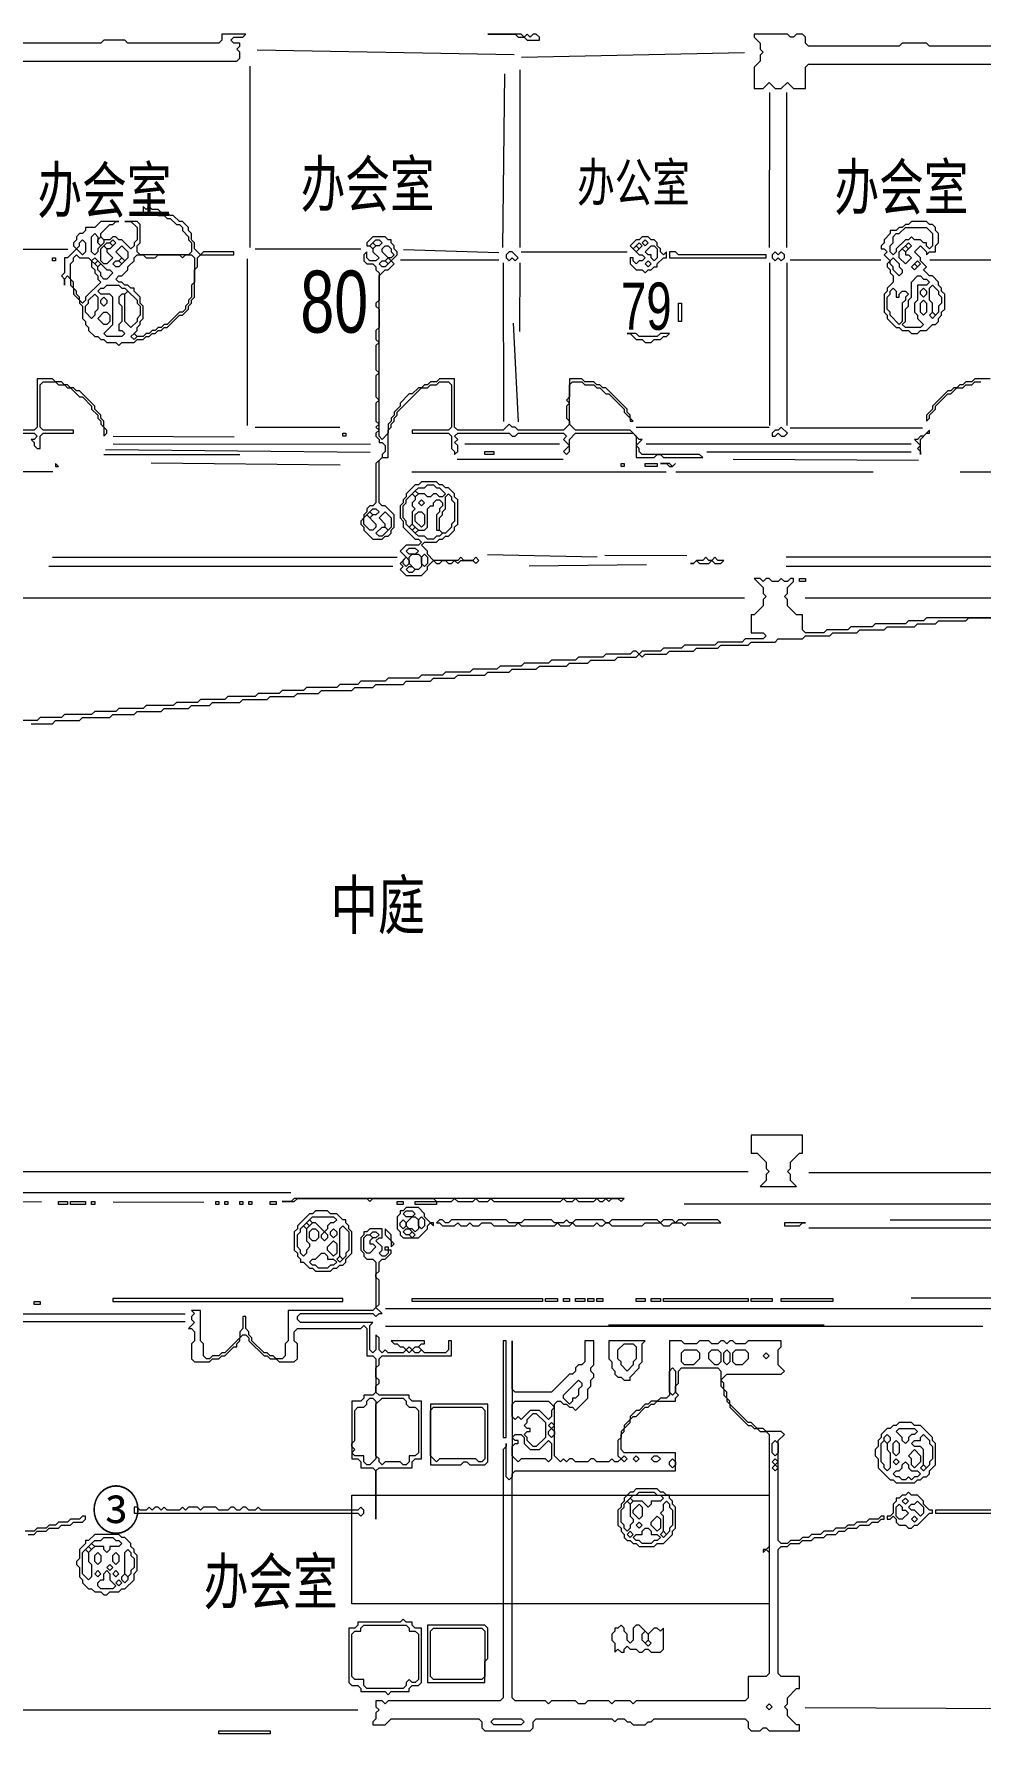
# Model space of a CAD drawing. Extents: x 10 to 1968, y 11 to 1392.
# Drawn here: x 852 to 1165, y 485 to 1047 of the extents above; entities that cross this region are included whole.
import ezdxf

# ---------------------------------------------------------------- set-up
doc = ezdxf.new("R2010")
doc.units = 0
for name, color, linetype, lineweight in [('OCR_TEXT', 6, 'Continuous', 0), ('SIGNATURE_OVERLAY', 6, 'Continuous', 0), ('TEXT_FALLBACK_OUTLINE', 2, 'Continuous', 0), ('TRACE_CURVE', 6, 'Continuous', 0), ('TRACE_STRAIGHT', 5, 'Continuous', 0), ('TRACE_TEXT_SYMBOL', 6, 'Continuous', 0)]:
    doc.layers.add(name, color=color, linetype=linetype, lineweight=lineweight)
doc.styles.add('wqy-unicode', font='wqy-unicode.lff')
picture_1 = doc.add_image_def('image1.png', size_in_pixel=(138, 36))

msp = doc.modelspace()

# ---------------------------------------------------------------- linework, layer by layer
at = {"layer": 'TEXT_FALLBACK_OUTLINE', "color": 2}
for points in [[(1053, 980), (1052, 979), (1051, 979), (1049, 977), (1052, 974), (1053, 974), (1054, 973), (1053, 972), (1052, 972), (1051, 971), (1050, 972), (1050, 973), (1049, 973), (1049, 971), (1051, 969), (1053, 969), (1054, 968), (1055, 969), (1056, 969), (1057, 970), (1058, 970), (1058, 971), (1060, 973), (1061, 973), (1061, 975), (1060, 974), (1059, 975), (1059, 976), (1058, 977), (1058, 978), (1057, 979), (1056, 979), (1055, 980)], [(1051, 977), (1052, 978), (1053, 977), (1052, 976)], [(1053, 978), (1054, 979), (1055, 978), (1054, 977)], [(1050, 976), (1051, 977), (1052, 976), (1051, 975)], [(1056, 977), (1057, 977), (1058, 976), (1058, 973), (1057, 972), (1056, 973), (1056, 974), (1055, 974), (1054, 975)], [(1054, 971), (1055, 972), (1056, 971), (1055, 970)], [(972, 661), (974, 661), (974, 660), (972, 660)], [(975, 659), (974, 658), (973, 658), (973, 657), (972, 656), (972, 652), (973, 651), (973, 650), (974, 649), (979, 649), (982, 652), (982, 653), (983, 654), (984, 653), (984, 654), (983, 654), (981, 656), (981, 657), (979, 659)], [(974, 657), (975, 658), (977, 658), (978, 657), (977, 656), (975, 656)], [(978, 661), (985, 661), (985, 660), (978, 660)], [(968, 652), (968, 650), (970, 648), (970, 646), (971, 647), (970, 648), (970, 650)], [(973, 654), (974, 655), (975, 654), (975, 653), (974, 652), (973, 653)], [(974, 651), (975, 652), (976, 652), (977, 651), (976, 650), (975, 650)], [(977, 656), (978, 656), (979, 655), (979, 652), (978, 651), (977, 652), (976, 652), (975, 653), (975, 654)], [(979, 655), (980, 656), (981, 655), (981, 653), (980, 652), (979, 653)], [(976, 650), (977, 651), (978, 650), (977, 649)], [(968, 646), (969, 646), (969, 645), (968, 645)], [(1141, 565), (1140, 564), (1139, 564), (1138, 563), (1137, 563), (1137, 562), (1136, 561), (1136, 558), (1135, 557), (1134, 557), (1134, 556), (1135, 556), (1136, 557), (1137, 556), (1137, 555), (1138, 554), (1140, 554), (1141, 553), (1142, 553), (1143, 554), (1144, 554), (1148, 558), (1149, 558), (1149, 559), (1148, 559), (1146, 561), (1146, 562), (1144, 564), (1142, 564)], [(1139, 562), (1140, 563), (1141, 562), (1140, 561)], [(1143, 561), (1144, 562), (1146, 560), (1146, 558), (1145, 557), (1143, 559), (1142, 559), (1141, 560), (1142, 561)], [(1137, 560), (1138, 561), (1139, 560), (1139, 559), (1140, 559), (1141, 558), (1139, 556), (1138, 556), (1137, 557)], [(1142, 556), (1143, 557), (1144, 556), (1143, 555)]]:
    msp.add_lwpolyline(points, close=True, dxfattribs=at)
at = {"layer": 'TRACE_CURVE', "color": 6}
for points in [[(844, 1038), (919, 1038), (920, 1039), (920, 1041), (919, 1042), (920, 1043), (920, 1044), (918, 1044), (917, 1045), (918, 1046), (921, 1046), (922, 1047), (914, 1047), (914, 1045), (913, 1044), (883, 1044), (882, 1045), (875, 1045), (874, 1044), (845, 1044)], [(964, 980), (962, 978), (962, 977), (963, 977), (964, 976), (964, 975), (966, 973), (965, 972), (963, 972), (962, 973), (962, 975), (961, 974), (961, 972), (962, 971), (964, 971), (965, 970), (965, 969), (966, 968), (966, 959), (965, 958), (965, 957), (966, 956), (966, 950), (965, 949), (965, 946), (966, 945), (965, 944), (965, 936), (966, 935), (965, 934), (965, 927), (966, 926), (965, 925), (965, 919), (966, 918), (965, 917), (966, 916), (965, 915), (965, 914), (966, 913), (966, 912), (967, 912), (968, 911), (968, 909), (967, 908), (967, 907), (965, 905), (965, 892), (964, 891), (963, 891), (962, 890), (962, 889), (961, 888), (961, 887), (960, 886), (960, 885), (961, 884), (961, 883), (964, 880), (967, 880), (968, 881), (969, 881), (970, 882), (970, 883)], [(969, 918), (969, 915), (967, 913), (966, 914), (966, 967), (968, 969), (969, 969), (971, 971), (970, 972), (972, 974), (972, 975), (971, 976), (971, 977), (970, 978), (970, 979), (969, 979), (968, 980), (964, 980)], [(874, 921), (872, 923), (872, 924), (867, 929), (866, 929), (865, 930), (864, 930), (863, 931), (862, 931), (861, 932), (859, 932), (858, 933), (853, 933), (853, 917), (852, 916), (837, 916)], [(1051, 911), (1053, 913), (1052, 913), (1049, 916), (1031, 916), (1029, 918), (1029, 931), (1030, 932), (1033, 932), (1034, 931), (1037, 931), (1038, 930), (1039, 930), (1041, 928), (1042, 928), (1047, 923), (1047, 922), (1049, 920), (1049, 919), (1050, 919), (1049, 920), (1049, 921), (1048, 922), (1048, 923), (1041, 930), (1040, 930), (1039, 931), (1038, 931), (1037, 932), (1034, 932), (1033, 933), (1029, 933), (1029, 927), (1028, 926), (1029, 925), (1028, 924), (1028, 920), (1029, 919), (1029, 918), (1027, 916), (1012, 916), (1011, 917), (1010, 917), (1009, 918), (1007, 916), (992, 916), (991, 917), (991, 933), (986, 933), (985, 932), (983, 932), (982, 931), (981, 931), (980, 930), (979, 930), (977, 928), (976, 928), (973, 925), (973, 924), (971, 922), (971, 921), (970, 920), (970, 919), (969, 918)], [(817, 915), (852, 915), (853, 914), (852, 913), (851, 913), (852, 912), (852, 911), (853, 910), (854, 910), (854, 914), (855, 915), (865, 915), (865, 916), (855, 916), (854, 917), (854, 931), (855, 932), (859, 932), (860, 931), (862, 931), (863, 930), (864, 930), (867, 927), (868, 927), (871, 924), (871, 923), (873, 921), (873, 920), (874, 919), (874, 918), (875, 917), (875, 914), (876, 915), (876, 916), (875, 917), (875, 919), (874, 920), (874, 921)], [(970, 883), (971, 884), (971, 888), (968, 891), (967, 891), (966, 892), (966, 906), (967, 907), (969, 907), (969, 916), (970, 917), (970, 918), (971, 919), (971, 920), (972, 921), (972, 922), (980, 930), (982, 930), (983, 931), (985, 931), (986, 932), (989, 932), (990, 931), (990, 917), (989, 916), (977, 916), (977, 915), (989, 915), (990, 914), (990, 910), (991, 909), (991, 908), (992, 909), (992, 911), (991, 912), (992, 913), (991, 914), (992, 915), (1009, 915), (1010, 914), (1011, 914), (1012, 915), (1027, 915), (1028, 914), (1027, 913), (1029, 911), (1027, 909), (1028, 908), (1029, 909), (1029, 913), (1031, 915), (1050, 915), (1051, 914), (1051, 907), (1057, 907), (1058, 908), (1059, 908), (1060, 907), (1073, 907), (1072, 908), (1053, 908), (1052, 909), (1052, 910), (1051, 911)], [(1090, 867), (1093, 864), (1093, 862), (1094, 861), (1093, 860), (1093, 858), (1090, 855), (1089, 855), (1089, 849), (1093, 849), (1094, 848), (1093, 847), (1087, 847), (1086, 846), (1078, 846), (1077, 845), (1067, 845), (1066, 844), (1060, 844), (1059, 843), (1053, 843), (1052, 842), (1051, 843), (1050, 843), (1049, 842), (1041, 842), (1040, 841), (1032, 841), (1031, 840), (1023, 840), (1022, 839), (1014, 839), (1013, 838), (1006, 838), (1005, 837), (997, 837), (996, 836), (988, 836), (987, 835), (980, 835), (979, 834), (969, 834), (968, 833), (960, 833), (959, 832), (953, 832), (952, 831), (942, 831), (941, 830), (934, 830), (933, 829), (926, 829), (925, 828), (916, 828), (915, 827), (907, 827), (906, 826), (899, 826), (898, 825), (889, 825), (888, 824), (880, 824), (879, 823), (872, 823)], [(1113, 849), (1107, 849), (1106, 850), (1106, 855), (1104, 855), (1101, 858), (1101, 860), (1100, 861), (1101, 862), (1101, 864), (1103, 866), (1103, 867), (1102, 867), (1101, 866), (1100, 866), (1099, 867), (1098, 866), (1096, 866), (1095, 867), (1094, 867), (1093, 866), (1092, 867), (1090, 867)], [(939, 829), (946, 829), (947, 830), (957, 830), (958, 831), (964, 831), (965, 832), (974, 832), (975, 833), (983, 833), (984, 834), (991, 834), (992, 835), (1001, 835), (1002, 836), (1009, 836), (1010, 837), (1018, 837), (1019, 838), (1028, 838), (1029, 839), (1035, 839), (1036, 840), (1044, 840), (1045, 841), (1051, 841), (1052, 842), (1053, 841), (1054, 842), (1061, 842), (1062, 843), (1070, 843), (1071, 844), (1078, 844), (1079, 845), (1088, 845), (1089, 846), (1097, 846), (1098, 847), (1106, 847), (1107, 848), (1115, 848), (1116, 849), (1124, 849), (1125, 850), (1133, 850), (1134, 851), (1143, 851), (1144, 852), (1150, 852), (1151, 853), (1160, 853), (1161, 854), (1170, 854), (1147, 854), (1146, 853), (1141, 853), (1140, 852), (1130, 852), (1129, 851), (1122, 851), (1121, 850), (1114, 850), (1113, 849)], [(851, 819), (858, 819), (859, 820), (867, 820), (868, 821), (877, 821), (878, 822), (885, 822), (886, 823), (894, 823), (895, 824), (903, 824), (904, 825), (910, 825), (911, 826), (920, 826), (921, 827), (929, 827), (930, 828), (938, 828), (939, 829)], [(872, 823), (871, 822), (862, 822), (861, 821), (854, 821), (853, 820), (846, 820)], [(963, 652), (962, 651), (961, 651), (961, 650), (960, 649), (960, 645), (961, 644), (961, 643), (962, 642), (964, 642), (965, 641), (965, 626), (964, 625), (936, 625), (936, 615), (935, 614), (935, 610), (934, 609), (932, 609), (931, 610), (930, 610), (929, 611), (928, 611), (924, 615), (924, 616), (923, 617), (923, 618), (922, 619), (922, 623), (921, 623), (921, 619), (920, 618), (920, 616), (915, 611), (914, 611), (913, 610), (911, 610), (910, 609), (909, 609), (908, 610), (908, 614), (907, 615), (907, 625), (904, 625), (905, 624), (904, 623), (904, 622), (905, 621), (903, 619), (904, 619), (905, 618), (905, 615), (904, 614), (904, 609), (905, 608), (910, 608), (911, 609), (913, 609), (914, 610), (915, 610), (918, 613), (919, 613), (919, 614), (920, 615)], [(980, 614), (981, 614), (981, 615), (970, 615), (971, 614), (972, 614), (973, 613), (974, 613), (975, 612), (974, 611), (969, 611), (968, 612), (967, 611), (966, 612), (966, 616), (965, 617), (965, 612), (964, 611), (963, 612), (963, 620), (964, 621), (940, 621), (939, 622), (939, 623), (940, 624), (964, 624), (965, 623), (966, 624), (967, 624), (965, 626), (966, 627), (966, 635), (965, 636), (965, 637), (966, 638), (966, 641), (967, 642), (968, 642), (970, 644), (970, 645), (969, 645), (969, 644), (968, 643), (967, 643), (966, 644), (967, 645), (967, 646), (965, 648), (966, 649), (967, 649), (967, 652), (963, 652)], [(920, 615), (920, 616), (921, 617), (922, 617), (923, 616), (923, 615), (928, 610), (929, 610), (930, 609), (932, 609), (933, 608), (938, 608), (939, 609), (939, 614), (938, 615), (938, 618), (939, 619), (960, 619), (961, 620), (962, 619), (962, 610), (964, 610), (965, 609), (965, 598), (964, 597), (961, 597), (961, 596), (960, 595), (957, 595), (957, 576), (959, 576), (960, 575), (960, 573), (964, 573), (965, 572), (965, 556), (965, 572), (966, 573), (977, 573), (977, 575), (978, 576), (980, 576), (980, 595), (977, 595), (976, 596), (976, 597), (966, 597), (965, 598), (965, 600), (966, 601), (966, 602), (965, 603), (965, 606), (966, 607), (966, 609), (967, 610), (990, 610), (990, 615), (989, 615), (989, 612), (988, 611), (981, 611), (979, 613), (980, 614)], [(1010, 615), (1010, 570), (1009, 569), (1008, 570), (1008, 581), (1008, 580), (1007, 579), (1007, 497), (1006, 496), (969, 496), (968, 495), (967, 496), (965, 496), (965, 494), (966, 493), (965, 492), (965, 490), (964, 489), (964, 488), (968, 488), (970, 490), (999, 490), (1000, 489), (1000, 487), (1001, 486), (1016, 486), (1017, 487), (1017, 489), (1018, 490), (1043, 490), (1044, 489), (1045, 490), (1047, 490), (1048, 489), (1049, 489), (1050, 488), (1054, 488), (1055, 489), (1056, 489), (1057, 490), (1087, 490), (1088, 489), (1088, 487), (1089, 486), (1092, 486), (1093, 487), (1094, 487), (1095, 486), (1105, 486), (1105, 488), (1104, 488), (1101, 491), (1101, 493), (1100, 494), (1101, 495), (1101, 497), (1104, 500), (1105, 500), (1105, 504), (1099, 504), (1098, 505), (1098, 546), (1099, 547), (1101, 547)], [(1036, 606), (1037, 607), (1037, 615), (1034, 615), (1034, 608), (1033, 607), (1032, 607), (1031, 606), (1031, 605), (1030, 604), (1029, 604), (1023, 598), (1011, 598), (1010, 599), (1010, 615)], [(1087, 614), (1084, 614), (1083, 615), (1082, 615), (1081, 614), (1080, 615), (1079, 615), (1078, 614), (1076, 614), (1075, 615), (1072, 615), (1071, 614), (1067, 614), (1066, 615), (1062, 615), (1062, 597), (1061, 596), (1059, 596), (1058, 595), (1056, 595), (1055, 594), (1054, 594), (1052, 592), (1051, 592), (1049, 590), (1049, 589), (1047, 587), (1047, 586), (1046, 585), (1046, 583), (1045, 582), (1045, 577), (1046, 576), (1045, 575), (1044, 575), (1043, 576), (1042, 575), (1038, 575), (1037, 576), (1036, 576), (1035, 575), (1031, 575), (1030, 576), (1029, 576), (1028, 575), (1027, 576), (1026, 575), (1024, 577), (1024, 594), (1025, 595), (1026, 595), (1027, 594), (1028, 594), (1029, 593), (1030, 593), (1031, 592), (1035, 596), (1035, 599), (1036, 600), (1036, 602), (1037, 603), (1037, 604), (1036, 605), (1036, 606)], [(1101, 547), (1102, 548), (1105, 548), (1106, 549), (1109, 549), (1110, 550), (1113, 550), (1114, 551), (1117, 551), (1118, 552), (1120, 552), (1121, 553), (1124, 553), (1125, 554), (1128, 554), (1129, 555), (1131, 555), (1132, 556), (1133, 556), (1133, 557), (1132, 557), (1131, 556), (1128, 556), (1127, 555), (1124, 555), (1123, 554), (1121, 554), (1120, 553), (1117, 553), (1116, 552), (1113, 552), (1112, 551), (1109, 551), (1108, 550), (1106, 550), (1105, 549), (1102, 549), (1101, 548), (1099, 548), (1098, 549), (1098, 582), (1100, 584), (1099, 585), (1094, 585), (1093, 586), (1091, 586), (1089, 588), (1088, 588), (1082, 594), (1082, 595), (1081, 596), (1081, 598), (1080, 599), (1080, 601), (1079, 602), (1081, 604), (1099, 604), (1100, 605), (1098, 607), (1098, 612), (1099, 613), (1099, 615), (1088, 615), (1087, 614)], [(1065, 605), (1066, 606), (1078, 606), (1079, 605), (1079, 600), (1080, 599), (1080, 597), (1081, 596), (1081, 595), (1082, 594), (1082, 593), (1088, 587), (1089, 587), (1090, 586), (1091, 586), (1092, 585), (1094, 585), (1095, 584), (1095, 547), (1094, 546), (1093, 546), (1093, 545), (1094, 546), (1095, 545), (1095, 505), (1094, 504), (1088, 504), (1088, 497), (1087, 496), (1051, 496), (1050, 495), (1049, 496), (1044, 496), (1043, 495), (1042, 496), (1035, 496), (1034, 495), (1032, 495), (1031, 496), (1023, 496), (1022, 495), (1021, 496), (1011, 496), (1010, 497), (1010, 571), (1011, 572), (1064, 572), (1064, 578), (1047, 578), (1046, 579), (1046, 584), (1047, 585), (1047, 586), (1049, 588), (1049, 589), (1050, 590), (1051, 590), (1054, 593), (1055, 593), (1056, 594), (1057, 594), (1058, 595), (1064, 595), (1064, 596)], [(1064, 596), (1065, 597), (1064, 598), (1064, 600), (1065, 601), (1065, 605)], [(850, 551), (852, 551), (853, 552), (856, 552), (857, 553), (860, 553), (861, 554), (864, 554), (865, 555), (868, 555), (869, 556), (869, 557), (868, 557), (867, 556), (864, 556), (863, 555), (860, 555), (859, 554), (857, 554), (856, 553), (853, 553), (852, 552), (849, 552)]]:
    msp.add_lwpolyline(points, dxfattribs=at)
for points in [[(963, 977), (964, 978), (965, 977), (964, 976)], [(964, 978), (965, 979), (966, 979), (967, 978), (966, 977), (965, 977)], [(967, 976), (968, 977), (969, 977), (970, 976), (970, 975), (971, 974), (970, 973), (969, 973), (967, 975)], [(968, 972), (969, 973), (970, 972), (969, 971)], [(966, 971), (967, 972), (968, 972), (969, 971), (968, 970), (967, 970)], [(961, 887), (962, 888), (965, 885), (965, 884), (964, 883), (963, 883), (961, 885)], [(962, 888), (963, 889), (964, 888), (963, 887)], [(963, 889), (964, 890), (965, 890), (966, 889), (965, 888), (964, 888)], [(968, 889), (970, 887), (970, 884), (969, 883), (968, 884), (968, 885), (966, 887)], [(967, 884), (968, 884), (969, 883), (967, 881), (966, 881), (965, 882)], [(961, 649), (962, 650), (963, 650), (964, 649), (963, 648), (963, 647), (964, 647), (965, 646), (963, 644), (962, 644), (961, 645)], [(963, 650), (964, 651), (965, 651), (966, 650), (965, 649), (964, 649)], [(975, 612), (976, 613), (977, 612), (976, 611)], [(977, 612), (978, 613), (979, 613), (980, 612), (979, 611), (978, 611)], [(1066, 611), (1067, 612), (1071, 612), (1072, 611), (1072, 609), (1070, 607), (1067, 607), (1066, 608)], [(1075, 611), (1076, 612), (1078, 612), (1079, 611), (1079, 608), (1078, 607), (1077, 607), (1075, 609)], [(1080, 611), (1081, 612), (1082, 611), (1082, 608), (1081, 607), (1080, 608)], [(1083, 611), (1084, 612), (1087, 612), (1088, 611), (1088, 609), (1086, 607), (1084, 607), (1083, 608)], [(1093, 610), (1094, 611), (1095, 610), (1094, 609)], [(1032, 602), (1033, 601), (1033, 600), (1032, 599), (1032, 597), (1031, 596), (1030, 596), (1030, 595), (1029, 594), (1027, 596), (1027, 597)], [(1062, 605), (1063, 606), (1064, 605), (1064, 598), (1063, 597), (1062, 598)], [(962, 595), (963, 596), (964, 596), (965, 595), (965, 576), (963, 574), (962, 574), (961, 575), (961, 577), (958, 577), (957, 578), (958, 579), (957, 580), (957, 581), (958, 582), (958, 592), (959, 593), (961, 593), (962, 594)], [(967, 596), (974, 596), (975, 595), (975, 594), (976, 593), (978, 593), (979, 592), (979, 578), (978, 577), (976, 577), (976, 575), (975, 574), (974, 574), (973, 575), (968, 575), (967, 574), (966, 575), (966, 576), (965, 577), (965, 594)], [(1010, 594), (1011, 595), (1022, 595), (1024, 593), (1023, 592), (1023, 590), (1022, 589), (1019, 592), (1016, 592), (1013, 589), (1012, 590), (1011, 589), (1010, 590)], [(1017, 591), (1018, 591), (1021, 588), (1021, 583), (1018, 580), (1017, 580), (1015, 582), (1015, 583), (1014, 584), (1015, 585), (1016, 585), (1016, 586), (1015, 586), (1014, 587), (1015, 588), (1015, 589)], [(1022, 587), (1023, 588), (1024, 587), (1023, 586)], [(1022, 585), (1023, 586), (1024, 585), (1024, 584), (1023, 583), (1022, 584)], [(1010, 583), (1011, 584), (1013, 584), (1014, 583), (1014, 581), (1016, 579), (1019, 579), (1022, 582), (1023, 581), (1023, 576), (1022, 575), (1021, 576), (1013, 576), (1012, 575), (1010, 577), (1010, 580), (1011, 581), (1012, 581), (1012, 582), (1011, 582)], [(1096, 581), (1097, 582), (1098, 581), (1098, 578), (1097, 577), (1096, 578)], [(1046, 576), (1047, 577), (1048, 576), (1047, 575)], [(1050, 576), (1051, 577), (1052, 576), (1051, 575)], [(1056, 576), (1057, 577), (1058, 577), (1059, 576), (1058, 575), (1057, 575)], [(1062, 575), (1063, 576), (1064, 575), (1064, 574), (1063, 573), (1062, 574)], [(1096, 575), (1097, 576), (1098, 575), (1097, 574)], [(1096, 573), (1097, 574), (1098, 573), (1097, 572)], [(1094, 494), (1095, 495), (1096, 494), (1095, 493)], [(1003, 489), (1004, 490), (1013, 490), (1014, 489), (1013, 488), (1004, 488)]]:
    msp.add_lwpolyline(points, close=True, dxfattribs=at)
at = {"layer": 'TRACE_STRAIGHT', "color": 5}
for p, q in [((925.68, 1041.74), (1010.67, 1040.19)), ((1013.09, 1039.34), (1086.83, 1040.85)), ((923.44, 976.37), (923.45, 1036.37)), ((1012.64, 976.37), (1012.65, 1035.13)), ((1006.9, 976.37), (1007.55, 1033.88)), ((1095.14, 976.37), (1095.17, 1027.63)), ((1100.8, 976.37), (1100.8, 1027.62)), ((838.12, 975.9), (863.13, 975.89)), ((922.37, 972.62), (922.37, 917.62)), ((925, 976), (960, 976)), ((973.12, 972.39), (1005.62, 972.29)), ((974.09, 975.78), (1005.65, 974.74)), ((1013, 975), (1048, 975)), ((1101.88, 972.31), (1131.88, 972.31)), ((1148.12, 972.34), (1183.12, 972.3)), ((1007.06, 971.38), (1007.11, 918.87)), ((1012.53, 948.61), (1012.69, 971.38)), ((1095.16, 917.62), (1095.16, 971.38)), ((1100.8, 971.38), (1100.8, 917.62)), ((1010.3, 951.42), (1012.04, 918.82)), ((925, 917), (953, 917)), ((1051, 917), (1095, 917)), ((1101.88, 916.85), (1145.63, 916.81)), ((878.13, 914.02), (918.12, 913.81)), ((878.13, 911.49), (963.13, 911.45)), ((994.37, 911.53), (1025.63, 911.5)), ((1054.37, 911.5), (1141.88, 911.48)), ((875, 908), (920, 908)), ((875.62, 909.61), (963.12, 908.75)), ((890.63, 905.21), (953.12, 904.56)), ((991.87, 906.45), (1026.88, 906.42)), ((1074.37, 908.91), (1141.88, 908.86)), ((1083.13, 906.47), (1144.38, 906.15)), ((773.12, 902.32), (858.13, 902.32)), ((976.88, 902.3), (1060.89, 902.31)), ((1064.11, 902.3), (1129.38, 902.29)), ((1158.12, 902.29), (1231.88, 902.29)), ((856.87, 871.1), (970.62, 871.11)), ((858, 874), (972, 874)), ((1001.84, 874.97), (1038.13, 874.12)), ((1015.61, 871.16), (1054.39, 871.63)), ((1040.62, 874.76), (1067.72, 874.63)), ((1100.62, 874.17), (1228.13, 874.08)), ((1100.62, 871.11), (1228.12, 871.11)), ((844.37, 860.64), (1086.87, 860.63)), ((1106.88, 860.62), (1206.88, 860.66)), ((843, 671), (1088, 671)), ((1108.13, 670.63), (1206.88, 670.61)), ((831.88, 663.98), (936.88, 663.99)), ((830.62, 661.12), (854.39, 660.97)), ((878.12, 660.94), (908.13, 660.79)), ((1066.87, 660.28), (1216.88, 660.3)), ((1108.12, 652.28), (1233.13, 652.32)), ((1135, 655), (1179, 655)), ((694.38, 623.89), (901.88, 623.87)), ((968.12, 625.62), (1170.63, 625.67)), ((1141.87, 629.23), (1203.13, 629.2)), ((694.38, 621.35), (901.88, 621.33)), ((968.13, 619.81), (1165.63, 619.87)), ((1041.88, 620.26), (1113.13, 620.29)), ((843, 493), (959, 493)), ((1106.87, 493.72), (1264.37, 493.13))]:
    msp.add_line(p, q, dxfattribs=at)
at = {"layer": 'TRACE_TEXT_SYMBOL', "color": 6}
for points in [[(1002, 1047), (1011, 1047), (1012, 1046), (1014, 1046), (1015, 1045), (1019, 1045), (1019, 1046), (1018, 1047), (1017, 1047), (1016, 1046), (1015, 1047), (1014, 1046), (1013, 1047)], [(867, 978), (868, 979), (869, 978), (869, 975), (868, 974), (866, 976), (867, 977)], [(871, 980), (872, 981), (873, 980), (873, 978), (874, 977), (873, 976), (873, 975), (872, 974), (871, 975)], [(873, 979), (874, 980), (875, 979), (875, 978), (874, 977), (873, 978)], [(875, 977), (876, 978), (877, 978), (878, 977), (877, 976), (876, 976)], [(877, 978), (878, 979), (879, 978), (878, 977)], [(1140, 983), (1147, 983), (1149, 981), (1149, 977), (1148, 976), (1147, 977), (1147, 978), (1146, 978), (1145, 979), (1143, 979), (1142, 980), (1141, 979), (1140, 979), (1137, 976), (1137, 975), (1136, 974), (1135, 975), (1135, 977), (1136, 978), (1136, 980), (1137, 981), (1138, 981)], [(1140, 977), (1141, 978), (1142, 977), (1141, 976)], [(858, 973), (859, 973), (859, 972), (858, 972)], [(865, 973), (866, 974), (867, 973), (870, 973), (871, 972), (871, 970), (872, 969), (872, 968), (873, 967), (873, 966), (874, 965), (869, 960), (869, 959), (868, 958), (867, 959), (867, 960), (866, 961), (866, 962), (865, 963), (865, 965), (864, 966), (864, 971), (865, 972)], [(871, 972), (872, 973), (873, 972), (872, 971)], [(874, 976), (875, 977), (876, 976), (876, 975), (878, 973), (876, 971), (875, 971), (874, 972)], [(881, 977), (883, 975), (883, 973), (882, 972), (879, 975)], [(885, 973), (886, 974), (888, 974), (889, 973), (892, 973), (893, 974), (900, 974), (901, 973), (902, 974), (904, 974), (905, 973), (905, 965), (904, 964), (904, 960), (903, 959), (903, 958), (902, 957), (902, 956), (901, 955), (900, 955), (896, 951), (895, 951), (894, 950), (893, 950), (892, 949), (891, 949), (890, 948), (889, 948), (888, 947), (886, 947), (885, 948), (886, 949), (886, 950), (887, 951), (887, 952), (888, 953), (888, 957), (887, 958), (887, 960), (885, 962), (885, 963), (884, 963), (883, 964), (882, 964), (881, 965), (880, 965), (879, 966), (880, 967), (881, 967), (883, 969), (883, 970), (885, 972)], [(880, 972), (881, 973), (882, 972), (881, 971)], [(1009, 975), (1008, 974), (1008, 973), (1009, 972), (1010, 973), (1011, 972), (1012, 973), (1010, 975)], [(1062, 975), (1062, 973), (1094, 973), (1094, 974), (1065, 974), (1064, 975)], [(1097, 975), (1096, 974), (1096, 973), (1097, 972), (1098, 973), (1099, 972), (1100, 973), (1100, 974), (1099, 975), (1098, 974)], [(1135, 972), (1136, 973), (1138, 971), (1138, 970), (1139, 969), (1139, 968), (1138, 967), (1136, 969), (1136, 970), (1135, 971)], [(1138, 975), (1139, 976), (1140, 975), (1140, 974), (1141, 974), (1142, 973), (1140, 971), (1138, 973)], [(1139, 976), (1140, 977), (1141, 976), (1140, 975)], [(872, 971), (873, 972), (874, 971), (873, 970)], [(873, 970), (874, 971), (876, 969), (877, 969), (878, 968), (876, 966), (875, 966), (874, 967), (874, 968), (873, 969)], [(878, 971), (879, 972), (880, 972), (881, 971), (880, 970), (879, 970)], [(1144, 967), (1145, 967), (1146, 966), (1147, 966), (1148, 965), (1147, 964), (1144, 964), (1144, 959), (1143, 958), (1143, 955), (1144, 954), (1144, 953), (1146, 951), (1145, 950), (1140, 950), (1139, 951), (1140, 952), (1140, 956), (1141, 957), (1141, 959), (1142, 960), (1142, 965)], [(1142, 970), (1143, 971), (1144, 970), (1143, 969)], [(1143, 971), (1144, 972), (1145, 971), (1144, 970)], [(875, 963), (876, 964), (880, 964), (881, 963), (882, 963), (883, 962), (882, 961), (881, 961), (880, 960), (880, 958), (881, 957), (881, 952), (880, 951), (880, 949), (881, 949), (882, 948), (881, 947), (876, 947), (875, 948), (878, 951), (878, 960), (877, 961), (874, 961), (873, 962), (874, 963)], [(882, 961), (883, 962), (886, 959), (886, 958), (887, 957), (887, 954), (886, 953), (886, 952), (884, 950), (882, 952)], [(1135, 962), (1136, 963), (1137, 962), (1137, 960), (1138, 960), (1138, 961), (1139, 962), (1140, 962), (1141, 961), (1140, 960), (1140, 959), (1139, 958), (1139, 952), (1138, 951), (1135, 954), (1135, 955), (1134, 956), (1134, 960), (1135, 961)], [(1145, 962), (1146, 963), (1147, 962), (1147, 961), (1146, 960), (1145, 961)], [(1148, 963), (1149, 964), (1151, 962), (1151, 961), (1152, 960), (1152, 958), (1151, 957), (1151, 955), (1150, 954), (1149, 955), (1149, 958), (1148, 959)], [(872, 961), (873, 960), (873, 956), (872, 955), (872, 954), (871, 953), (869, 955), (869, 957), (870, 958), (870, 959)], [(874, 959), (875, 960), (876, 959), (876, 958), (875, 957), (874, 958)], [(1065, 958), (1066, 958), (1066, 952), (1065, 952)], [(1145, 958), (1146, 959), (1147, 958), (1147, 955), (1146, 954), (1145, 955)], [(875, 955), (876, 955), (877, 954), (877, 952), (876, 951), (875, 951), (873, 953)], [(1148, 954), (1149, 955), (1150, 954), (1149, 953)], [(884, 947), (885, 948), (886, 947), (885, 946)], [(1048, 948), (1049, 948), (1051, 946), (1053, 946), (1054, 945), (1056, 945), (1057, 946), (1059, 946), (1060, 947), (1061, 947), (1062, 948), (1059, 948), (1058, 947), (1052, 947), (1051, 948)], [(1099, 917), (1098, 916), (1097, 916), (1096, 915), (1096, 914), (1097, 914), (1098, 915), (1099, 914), (1100, 914), (1101, 915)], [(954, 915), (955, 915), (955, 914), (954, 914)], [(1148, 916), (1146, 914), (1145, 914), (1144, 913), (1143, 913), (1145, 911), (1144, 910), (1145, 909), (1145, 908), (1145, 913), (1147, 915), (1148, 915)], [(859, 905), (859, 904), (860, 904)], [(1001, 909), (1004, 909), (1004, 908), (1001, 908)], [(1046, 905), (1047, 905), (1047, 904), (1046, 904)], [(1054, 905), (1058, 905), (1058, 904), (1054, 904)], [(1059, 905), (1061, 905), (1062, 904), (1063, 904), (1064, 905), (1063, 904), (1062, 905)], [(980, 899), (979, 898), (978, 898), (975, 895), (975, 894), (974, 893), (974, 892), (973, 891), (973, 887), (974, 886), (974, 884), (978, 880), (979, 880), (980, 879), (979, 878), (975, 878), (973, 876), (975, 874), (973, 872), (974, 871), (973, 870), (975, 868), (980, 868), (982, 870), (982, 871), (984, 873), (985, 872), (986, 872), (987, 873), (988, 873), (989, 872), (990, 872), (991, 873), (992, 872), (993, 873), (997, 873), (998, 872), (999, 873), (998, 874), (997, 873), (994, 873), (993, 874), (992, 873), (984, 873), (982, 875), (982, 876), (980, 878), (981, 879), (985, 879), (986, 880), (987, 880), (988, 881), (989, 881), (991, 883), (991, 884), (992, 885), (992, 893), (991, 894), (991, 895), (989, 897), (988, 897), (987, 898), (986, 898), (985, 899)], [(977, 895), (978, 894), (978, 893), (977, 892), (977, 891), (978, 890), (977, 889), (977, 885), (976, 884), (975, 885), (975, 886), (974, 887), (974, 891), (975, 892), (975, 893)], [(977, 895), (978, 896), (979, 895), (978, 894)], [(981, 897), (982, 898), (984, 898), (985, 897), (986, 897), (988, 895), (987, 894), (986, 894), (985, 895), (984, 895), (983, 894), (982, 894), (981, 895), (979, 895), (978, 896), (979, 897)], [(988, 894), (989, 895), (990, 894), (990, 893), (991, 892), (991, 886), (990, 885), (990, 884), (988, 882), (987, 882), (986, 883), (986, 887), (987, 888), (987, 889), (988, 890)], [(984, 892), (985, 893), (986, 893), (987, 892), (987, 891), (986, 890), (986, 889), (985, 888), (985, 883), (986, 883), (987, 882), (986, 881), (985, 881), (984, 880), (982, 880), (981, 881), (979, 881), (978, 882), (979, 883), (981, 883), (982, 884), (982, 890), (983, 891), (984, 891)], [(978, 888), (979, 889), (980, 889), (981, 888), (981, 885), (980, 884), (978, 886)], [(979, 892), (980, 893), (981, 892), (980, 891)], [(976, 884), (977, 885), (978, 884), (977, 883)], [(977, 883), (978, 884), (979, 883), (978, 882)], [(975, 876), (976, 877), (978, 877), (979, 876), (978, 875), (976, 875)], [(974, 873), (975, 874), (976, 873), (976, 872), (975, 871), (974, 872)], [(976, 874), (977, 875), (979, 875), (980, 874), (980, 871), (979, 870), (978, 870), (976, 872)], [(980, 874), (981, 875), (982, 874), (982, 872), (981, 871), (980, 872)], [(1074, 874), (1073, 873), (1071, 873), (1070, 872), (1069, 872), (1070, 872), (1071, 873), (1072, 872), (1075, 872), (1076, 873), (1077, 872), (1079, 872), (1080, 873), (1078, 873), (1077, 874), (1076, 873), (1075, 873)], [(975, 870), (976, 871), (977, 871), (978, 870), (977, 869), (976, 869)], [(1105, 867), (1107, 867), (1107, 866), (1105, 866)], [(1089, 683), (1089, 677), (1091, 677), (1094, 674), (1094, 672), (1095, 671), (1094, 670), (1094, 668), (1092, 666), (1104, 666), (1102, 668), (1102, 670), (1101, 671), (1102, 672), (1102, 674), (1105, 677), (1106, 677), (1106, 683)], [(860, 661), (863, 661), (863, 660), (860, 660)], [(864, 661), (869, 661), (869, 660), (864, 660)], [(871, 661), (872, 661), (872, 660), (871, 660)], [(912, 661), (913, 661), (913, 660), (912, 660)], [(915, 661), (916, 661), (916, 660), (915, 660)], [(920, 661), (921, 661), (921, 660), (920, 660)], [(923, 661), (924, 661), (924, 660), (923, 660)], [(930, 661), (932, 661), (932, 660), (930, 660)], [(938, 662), (937, 661), (934, 661), (938, 661), (939, 662), (962, 662), (963, 661), (964, 662), (984, 662), (985, 661), (990, 661), (991, 662), (992, 661), (997, 661), (998, 662), (999, 661), (1002, 661), (1003, 662), (1004, 661), (1026, 661), (1027, 662), (1028, 661), (1030, 661), (1031, 662), (1032, 661), (1037, 661), (1038, 662), (1039, 661), (1040, 661), (1041, 662), (1042, 661), (1043, 662), (1045, 662), (1046, 661), (1047, 662)], [(945, 658), (944, 657), (943, 657), (939, 653), (939, 652), (938, 651), (938, 645), (939, 644), (939, 643), (940, 642), (940, 641), (941, 641), (943, 639), (944, 639), (945, 638), (950, 638), (951, 639), (952, 639), (953, 640), (954, 640), (955, 641), (955, 642), (957, 644), (957, 651), (956, 652), (956, 653), (955, 654), (955, 655), (954, 655), (952, 657), (950, 657), (949, 658)], [(940, 652), (941, 653), (942, 652), (942, 648), (943, 647), (943, 646), (942, 645), (942, 644), (941, 643), (940, 644), (940, 645), (939, 646), (939, 650), (940, 651)], [(941, 653), (942, 654), (943, 653), (942, 652)], [(942, 654), (943, 655), (944, 654), (943, 653)], [(943, 655), (944, 656), (951, 656), (952, 655), (951, 654), (950, 654), (949, 653), (949, 652), (948, 651), (945, 654), (944, 654)], [(943, 651), (944, 652), (945, 652), (946, 651), (946, 649), (945, 648), (944, 648), (943, 649)], [(950, 651), (951, 652), (952, 651), (952, 650), (951, 649), (950, 650)], [(953, 652), (954, 653), (956, 651), (956, 645), (955, 644), (955, 643), (954, 642), (953, 643)], [(1100, 654), (1100, 653), (1105, 653), (1106, 654), (1107, 654)], [(947, 650), (948, 651), (949, 650), (949, 649), (948, 648), (947, 649)], [(951, 648), (952, 647), (952, 644), (951, 643), (949, 645), (949, 646)], [(947, 644), (948, 644), (949, 643), (949, 642), (951, 642), (952, 641), (951, 640), (950, 640), (949, 639), (946, 639), (945, 640), (944, 640), (943, 641), (944, 642), (945, 642)], [(952, 642), (953, 643), (954, 642), (953, 641)], [(852, 628), (854, 628), (854, 627), (852, 627)], [(878, 629), (878, 628), (954, 628), (954, 629)], [(977, 629), (1020, 629), (1020, 628), (977, 628)], [(1021, 629), (1025, 629), (1025, 628), (1021, 628)], [(1027, 629), (1029, 629), (1029, 628), (1027, 628)], [(1031, 629), (1034, 629), (1034, 628), (1031, 628)], [(1035, 629), (1037, 629), (1037, 628), (1035, 628)], [(1038, 629), (1040, 629), (1040, 628), (1038, 628)], [(1051, 629), (1054, 629), (1054, 628), (1051, 628)], [(1056, 629), (1059, 629), (1059, 628), (1056, 628)], [(1060, 629), (1088, 629), (1088, 628), (1060, 628)], [(1089, 629), (1096, 629), (1096, 628), (1089, 628)], [(1099, 629), (1116, 629), (1116, 628), (1099, 628)], [(1007, 615), (1007, 583), (1008, 583), (1008, 615)], [(1042, 615), (1042, 609), (1043, 608), (1043, 606), (1044, 605), (1044, 604), (1045, 603), (1046, 603), (1047, 602), (1049, 602), (1049, 603), (1052, 606), (1052, 607), (1053, 608), (1053, 614), (1054, 615)], [(1047, 614), (1050, 614), (1051, 613), (1051, 609), (1050, 608), (1050, 607), (1048, 605), (1046, 607), (1046, 608), (1045, 609), (1045, 612)], [(983, 594), (983, 574), (993, 574), (994, 575), (995, 575), (996, 574), (1001, 574), (1002, 575), (1002, 594)], [(983, 592), (984, 593), (1000, 593), (1001, 592), (1001, 576), (1000, 575), (999, 575), (998, 576), (986, 576), (985, 575), (983, 577)], [(1138, 588), (1137, 587), (1136, 587), (1135, 586), (1134, 586), (1132, 584), (1132, 583), (1131, 582), (1131, 580), (1130, 579), (1130, 577), (1131, 576), (1131, 573), (1135, 569), (1136, 569), (1137, 568), (1143, 568), (1144, 569), (1145, 569), (1146, 570), (1147, 570), (1148, 571), (1148, 572), (1150, 574), (1150, 581), (1149, 582), (1149, 583), (1145, 587), (1143, 587), (1142, 588)], [(1137, 585), (1138, 586), (1143, 586), (1144, 585), (1143, 584), (1142, 584), (1141, 583), (1141, 582), (1140, 581), (1139, 582), (1139, 583)], [(1132, 581), (1133, 582), (1134, 581), (1134, 579), (1135, 578), (1135, 573), (1134, 572), (1133, 573), (1133, 574), (1132, 575)], [(1133, 583), (1134, 584), (1135, 583), (1135, 582), (1134, 581), (1133, 582)], [(1136, 581), (1137, 582), (1138, 581), (1138, 578), (1137, 577), (1136, 578)], [(1143, 579), (1145, 577), (1145, 575), (1143, 573), (1142, 574), (1142, 576), (1141, 577)], [(1145, 583), (1146, 584), (1148, 582), (1148, 581), (1149, 580), (1149, 576), (1148, 575), (1148, 574), (1147, 573), (1146, 574), (1146, 579), (1145, 580), (1143, 580), (1142, 581), (1143, 582), (1145, 582)], [(1136, 575), (1137, 576), (1138, 575), (1137, 574)], [(1139, 574), (1140, 575), (1141, 574), (1141, 573), (1142, 572), (1144, 572), (1145, 571), (1144, 570), (1143, 570), (1142, 569), (1141, 570), (1140, 569), (1139, 569), (1138, 570), (1137, 570), (1136, 571), (1137, 572), (1138, 572), (1139, 573)], [(1145, 573), (1146, 574), (1147, 573), (1146, 572)], [(1051, 566), (1050, 565), (1049, 565), (1047, 563), (1047, 562), (1046, 561), (1046, 560), (1045, 559), (1045, 554), (1046, 553), (1046, 552), (1047, 551), (1047, 550), (1048, 549), (1049, 549), (1050, 548), (1051, 548), (1052, 547), (1057, 547), (1058, 548), (1060, 548), (1063, 551), (1063, 552), (1064, 553), (1064, 560), (1063, 561), (1063, 562), (1062, 563), (1062, 564), (1061, 564), (1060, 565), (1059, 565), (1058, 566)], [(1047, 561), (1048, 562), (1049, 561), (1049, 557), (1050, 556), (1050, 555), (1049, 554), (1049, 553), (1048, 552), (1047, 553), (1047, 554), (1046, 555), (1046, 559), (1047, 560)], [(1048, 562), (1049, 563), (1050, 562), (1049, 561)], [(1051, 564), (1052, 565), (1057, 565), (1058, 564), (1059, 564), (1060, 563), (1059, 562), (1056, 562), (1056, 561), (1055, 560), (1053, 562), (1050, 562), (1049, 563), (1050, 564)], [(1060, 561), (1061, 562), (1062, 561), (1062, 560), (1063, 559), (1063, 554), (1062, 553), (1062, 552), (1061, 551), (1060, 552), (1060, 557), (1059, 558), (1060, 559)], [(885, 560), (885, 558), (959, 558), (960, 557), (961, 558), (961, 559), (960, 560), (959, 559), (927, 559), (926, 560), (925, 559), (923, 559), (922, 560), (921, 560), (920, 559), (919, 559), (918, 560), (917, 560), (916, 559), (913, 559), (912, 560), (908, 560), (907, 559), (906, 560), (903, 560), (902, 559), (901, 560), (900, 559), (896, 559), (895, 560), (894, 559), (893, 560), (892, 560), (891, 559), (890, 560), (889, 559), (887, 559), (886, 560)], [(1052, 561), (1053, 560), (1053, 557), (1052, 556), (1050, 558), (1050, 559)], [(1058, 557), (1059, 556), (1059, 553), (1058, 552), (1056, 554), (1056, 555)], [(1150, 559), (1150, 558), (1225, 558), (1225, 559)], [(872, 551), (870, 549), (869, 549), (869, 548), (867, 546), (867, 543), (866, 542), (866, 541), (867, 540), (867, 537), (868, 536), (868, 535), (870, 533), (871, 533), (872, 532), (874, 532), (875, 531), (876, 531), (877, 532), (880, 532), (881, 533), (882, 533), (885, 536), (885, 538), (886, 539), (886, 544), (885, 545), (885, 546), (884, 547), (884, 548), (882, 550), (881, 550), (880, 551)], [(1048, 551), (1049, 552), (1050, 551), (1049, 550)], [(1053, 552), (1054, 553), (1055, 553), (1056, 552), (1056, 551), (1058, 551), (1059, 550), (1058, 549), (1057, 549), (1056, 548), (1053, 548), (1052, 549), (1051, 549), (1050, 550), (1051, 551), (1053, 551)], [(1051, 554), (1052, 555), (1053, 554), (1052, 553)], [(1059, 551), (1060, 552), (1061, 551), (1060, 550)], [(868, 545), (869, 546), (870, 545), (870, 542), (871, 541), (871, 537), (870, 536), (868, 538)], [(869, 546), (870, 547), (871, 546), (870, 545)], [(870, 547), (871, 548), (872, 547), (871, 546)], [(874, 549), (875, 550), (878, 550), (879, 549), (880, 549), (881, 548), (880, 547), (877, 547), (877, 546), (876, 545), (875, 546), (875, 547), (872, 547), (871, 548), (872, 549)], [(882, 545), (883, 546), (884, 545), (884, 544), (885, 543), (885, 540), (884, 539), (884, 538), (883, 537), (882, 538)], [(872, 544), (873, 545), (874, 544), (874, 542), (873, 541), (872, 542)], [(876, 540), (877, 541), (878, 540), (877, 539)], [(878, 544), (879, 545), (880, 544), (880, 542), (879, 541), (878, 542)], [(872, 538), (873, 539), (874, 538), (873, 537)], [(875, 538), (876, 539), (877, 538), (877, 536), (879, 534), (878, 533), (874, 533), (873, 534), (873, 535), (874, 536), (875, 536)], [(878, 538), (879, 539), (880, 538), (879, 537)], [(879, 535), (880, 536), (881, 535), (880, 534)], [(881, 537), (882, 538), (883, 537), (883, 536), (882, 535), (881, 536)], [(974, 523), (973, 522), (959, 522), (959, 521), (958, 520), (956, 520), (956, 502), (957, 501), (959, 501), (960, 500), (960, 499), (968, 499), (969, 498), (970, 499), (976, 499), (976, 500), (977, 501), (979, 501), (980, 502), (980, 520), (978, 520), (977, 521), (977, 522), (975, 522)], [(960, 520), (961, 521), (975, 521), (976, 520), (976, 519), (978, 519), (979, 518), (979, 503), (978, 502), (977, 502), (976, 503), (975, 502), (975, 501), (974, 500), (962, 500), (961, 501), (961, 503), (958, 503), (957, 504), (957, 518), (958, 519), (960, 519)], [(982, 521), (982, 502), (1001, 502), (1001, 509), (1002, 510), (1002, 520), (1001, 521)], [(983, 519), (984, 520), (1000, 520), (1001, 519), (1001, 504), (1000, 503), (984, 503), (983, 504)], [(1046, 521), (1045, 520), (1044, 520), (1044, 519), (1043, 518), (1043, 516), (1044, 515), (1044, 512), (1045, 513), (1046, 512), (1047, 512), (1047, 513), (1048, 514), (1049, 513), (1051, 513), (1052, 512), (1053, 512), (1054, 513), (1055, 513), (1056, 512), (1059, 512), (1060, 513), (1060, 520), (1059, 519), (1058, 520), (1057, 520), (1055, 518), (1052, 521), (1051, 521), (1050, 520), (1050, 516), (1049, 515), (1048, 516), (1048, 518), (1047, 519), (1047, 520)], [(1053, 518), (1054, 519), (1055, 518), (1055, 516), (1054, 515), (1053, 516)], [(1054, 515), (1055, 516), (1056, 515), (1055, 514)], [(913, 486), (930, 486), (930, 485), (913, 485)]]:
    msp.add_lwpolyline(points, close=True, dxfattribs=at)
for points in [[(1090, 1047), (1090, 1046), (1092, 1044), (1092, 1042), (1093, 1041), (1092, 1040), (1092, 1038), (1090, 1036), (1090, 1029), (1093, 1029), (1095, 1031), (1097, 1029), (1099, 1029), (1101, 1031), (1103, 1029), (1107, 1029), (1107, 1036), (1108, 1037), (1183, 1037)], [(1178, 1043), (1148, 1043), (1147, 1044), (1139, 1044), (1138, 1043), (1108, 1043), (1107, 1044), (1107, 1046), (1106, 1047), (1104, 1047), (1103, 1046), (1102, 1046), (1101, 1047), (1090, 1047)], [(888, 990), (888, 988), (892, 988), (893, 987), (895, 987), (896, 986), (897, 986), (899, 984), (900, 984), (901, 983), (901, 982), (903, 980), (903, 979), (904, 978), (904, 975), (903, 974), (887, 974), (886, 975), (886, 977), (887, 978), (887, 984), (886, 985), (882, 985), (884, 985), (886, 983), (886, 979), (885, 978), (885, 977), (884, 976), (881, 979), (880, 979), (879, 980), (878, 980), (877, 979), (875, 979), (874, 980), (874, 981), (877, 984), (878, 984), (879, 985), (880, 985), (874, 985), (872, 983), (869, 983), (869, 982), (868, 981), (867, 981), (866, 980), (866, 979), (865, 978), (865, 977), (866, 976), (863, 973), (862, 973), (862, 968), (861, 967), (862, 966), (862, 964), (862, 966), (863, 967), (864, 966), (864, 964), (865, 963), (865, 961)], [(865, 961), (867, 959), (867, 958), (868, 957), (868, 953), (869, 952), (869, 951), (870, 950), (870, 949), (872, 947), (873, 947), (874, 946), (875, 946), (876, 945), (879, 945), (880, 944), (881, 945), (885, 945), (886, 946), (888, 946), (889, 947), (890, 947), (891, 948), (892, 948), (893, 949), (894, 949), (895, 950), (896, 950), (900, 954), (901, 954), (903, 956), (903, 957), (904, 958), (904, 959), (905, 960), (905, 969), (906, 970), (906, 973), (907, 974), (918, 974), (918, 975), (908, 975), (907, 974), (905, 976), (905, 978), (904, 979), (904, 981), (903, 982), (903, 983), (901, 985), (900, 985), (898, 987), (897, 987), (896, 988), (894, 988), (893, 989), (891, 989), (890, 990), (889, 989), (888, 990)], [(1142, 985), (1141, 984), (1140, 984), (1139, 983), (1138, 983), (1137, 982), (1135, 982), (1135, 981), (1133, 979), (1133, 978), (1132, 977), (1132, 976), (1133, 976), (1134, 975), (1133, 974), (1135, 972), (1134, 971), (1134, 970), (1135, 969), (1135, 968), (1136, 967), (1136, 965), (1134, 963), (1134, 962), (1133, 961), (1133, 955), (1134, 954), (1134, 953), (1137, 950), (1138, 950), (1139, 949), (1141, 949), (1142, 948), (1144, 948), (1145, 949), (1147, 949), (1149, 951), (1150, 951), (1151, 952), (1151, 953), (1152, 954), (1152, 955), (1153, 956), (1153, 961), (1152, 962), (1152, 963), (1151, 964), (1151, 965), (1149, 967), (1148, 967), (1146, 969), (1147, 970), (1145, 972), (1145, 973), (1143, 975), (1145, 977), (1147, 975), (1147, 974), (1148, 975), (1150, 975), (1150, 977), (1151, 978), (1151, 981), (1150, 982)], [(1150, 982), (1150, 983), (1149, 984), (1148, 984), (1147, 985), (1142, 985)], [(1168, 933), (1163, 933), (1162, 932), (1160, 932), (1159, 931), (1158, 931), (1157, 930), (1156, 930), (1155, 929), (1154, 929), (1149, 924), (1149, 923), (1147, 921), (1147, 919), (1148, 920), (1148, 921), (1150, 923), (1150, 924), (1154, 928), (1155, 928), (1157, 930), (1159, 930), (1160, 931), (1162, 931), (1163, 932), (1165, 932)], [(986, 655), (985, 654), (986, 654), (987, 653), (991, 653), (992, 654), (993, 653), (995, 653), (996, 654), (997, 653), (999, 653), (1000, 654), (1003, 654), (1004, 653), (1011, 653), (1012, 654), (1013, 653), (1024, 653), (1025, 654), (1026, 653), (1029, 653), (1030, 654), (1031, 653), (1037, 653), (1038, 654), (1039, 653), (1040, 653), (1041, 654), (1042, 654), (1043, 653), (1053, 653), (1054, 654), (1059, 654), (1060, 653), (1062, 653), (1063, 654), (1066, 654), (1067, 653), (1068, 654), (1079, 654), (1078, 655), (1065, 655), (1064, 654), (1063, 655), (1060, 655), (1059, 654), (1058, 655), (1043, 655), (1042, 654), (1041, 654), (1040, 655), (1031, 655), (1030, 654), (1029, 654), (1028, 655), (1027, 654), (1024, 654), (1023, 655), (1014, 655), (1013, 654), (1009, 654), (1008, 655), (990, 655), (989, 654)], [(989, 654), (988, 654), (987, 655), (986, 655)]]:
    msp.add_lwpolyline(points, dxfattribs=at)

# ---------------------------------------------------------------- texts
at = {"layer": 'OCR_TEXT', "color": 6, "style": 'wqy-unicode'}
for s, height, width, p in [('办会室', 15.026, 0.72, (940.08, 989.89)), ('办公室', 12.654, 0.72, (1031.49, 991.59)), ('办会室', 15.026, 0.72, (1116.58, 988.89)), ('办会室', 15.026, 0.72, (853.08, 987.89)), ('80', 20.499, 0.734296, (940, 948.27)), ('79', 15.635, 0.72, (1045.99, 949.21)), ('中庭', 15.748, 0.727876, (950, 751.15)), ('③', 12.78, 0.923886, (871, 552.55)), ('办会室', 15.026, 0.72, (908.08, 527.89))]:
    msp.add_text(s, height=height, dxfattribs=dict(at, width=width)).set_placement(p)

# ---------------------------------------------------------------- pictures from other files: only their frames are drawn
at = {"layer": 'SIGNATURE_OVERLAY'}
image = msp.add_image(picture_1, insert=(957, 528), size_in_units=(138, 36), dxfattribs=at)
image.dxf.flags = 11

doc.saveas('drawing.dxf')
